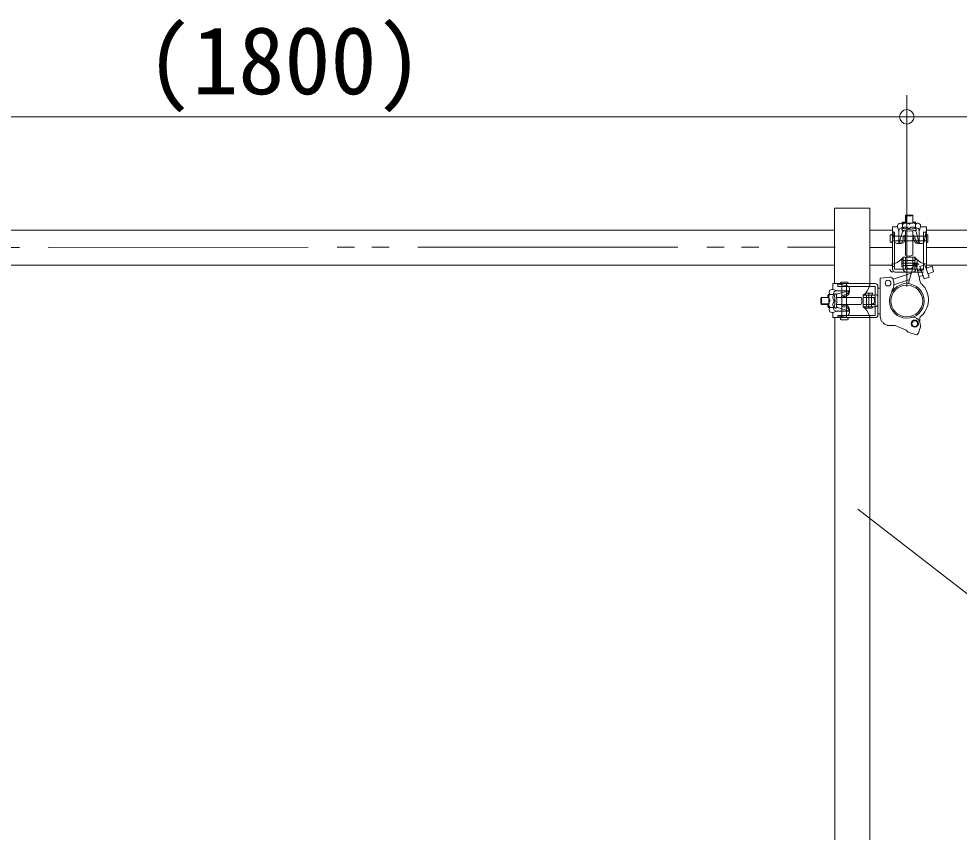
# Model space of a CAD drawing. Units: millimetres, scale not verified. Extents: x -10062 to 10062, y -6938 to 6938.
# Drawn here: x -6318 to -5015, y 4136 to 5262 of the extents above; entities that cross this region are included whole.
import ezdxf
from ezdxf.enums import TextEntityAlignment as Align

# ---------------------------------------------------------------- set-up
doc = ezdxf.new("R2010")
doc.units = ezdxf.units.MM
doc.header["$LTSCALE"] = 40
doc.header["$PDMODE"] = 32
doc.header["$PDSIZE"] = 20
doc.linetypes.add('DOUBLE_CHAIN2', pattern=[12.8, 9, -1, 0.6, -0.6, 0.6, -1])
for name, color, linetype, lineweight in [('1-2_dim', 7, 'Continuous', 9), ('1-9_ｸﾗﾝﾌﾟ', 1, 'Continuous', 9), ('1-B_仮囲い', 7, 'Continuous', 9), ('1-C_図面枠', 7, 'Continuous', 9)]:
    doc.layers.add(name, color=color, linetype=linetype, lineweight=lineweight)
doc.styles.add('ＭＳ ゴシック', font='')
doc.styles.get('ＭＳ ゴシック').set_extended_font_data('MS Gothic')

msp = doc.modelspace()

# ---------------------------------------------------------------- linework, layer by layer
at = {"layer": '1-2_dim'}
for p, q in [((-5088.01, 4891.57), (-5088.01, 5156.58)), ((-5088.01, 4891.57), (-5088.01, 5156.58)), ((-5088.01, 5126.58), (-6888.01, 5126.58)), ((-6788.01, 5126.58), (-5188.01, 5126.58)), ((-3288.01, 5126.58), (-5088.01, 5126.58))]:
    msp.add_line(p, q, dxfattribs=at)
msp.add_point((-5088.01, 5126.58), dxfattribs=at)
at = {"layer": '1-9_ｸﾗﾝﾌﾟ'}
for p, q in [((-5089.88, 4980.18), (-5089.88, 4990.08)), ((-5088.88, 4989.78), (-5088.88, 4980.08)), ((-5079.88, 4980.18), (-5079.88, 4990.08)), ((-5079.88, 4989.78), (-5079.88, 4980.08)), ((-5093.88, 4971.78), (-5093.88, 4980.18)), ((-5075.88, 4971.78), (-5075.88, 4980.18)), ((-5110.88, 4953.58), (-5110.88, 4962.58)), ((-5107.88, 4970.18), (-5104.88, 4953.68)), ((-5107.88, 4967.08), (-5104.88, 4967.08)), ((-5104.88, 4952.48), (-5104.88, 4967.08)), ((-5100.88, 4974.18), (-5098.88, 4968.08)), ((-5098.88, 4951.08), (-5098.88, 4968.08)), ((-5098.88, 4951.08), (-5093.88, 4967.38)), ((-5094.88, 4970.98), (-5094.88, 4969.98)), ((-5089.88, 4935.08), (-5089.88, 4968.48)), ((-5079.88, 4935.08), (-5079.88, 4968.48)), ((-5074.88, 4970.98), (-5074.88, 4969.98)), ((-5070.88, 4951.08), (-5074.88, 4967.38)), ((-5068.88, 4974.18), (-5070.88, 4968.08)), ((-5070.88, 4951.08), (-5070.88, 4968.08)), ((-5068.88, 4974.18), (-5060.88, 4974.18)), ((-5064.88, 4967.08), (-5060.88, 4967.08)), ((-5064.88, 4952.48), (-5064.88, 4967.08)), ((-5060.88, 4970.18), (-5063.88, 4953.68)), ((-5060.88, 4915.58), (-5060.88, 4974.18)), ((-5058.88, 4953.58), (-5058.88, 4962.58)), ((-5107.88, 4961.38), (-5060.88, 4961.38)), ((-5107.88, 4954.88), (-5060.88, 4954.88)), ((-5104.88, 4923.58), (-5104.88, 4952.48)), ((-5095.88, 4951.08), (-5101.88, 4951.08)), ((-5092.88, 4959.48), (-5092.88, 4957.48)), ((-5090.88, 4959.48), (-5090.88, 4956.28)), ((-5078.88, 4959.48), (-5078.88, 4956.28)), ((-5076.88, 4959.48), (-5076.88, 4957.48)), ((-5072.88, 4951.08), (-5066.88, 4951.08)), ((-5064.88, 4923.58), (-5064.88, 4952.48)), ((-5104.88, 4915.58), (-5104.88, 4923.58)), ((-5094.88, 4919.88), (-5094.88, 4928.38)), ((-5094.88, 4924.08), (-5073.88, 4924.08)), ((-5092.88, 4932.08), (-5092.88, 4915.58)), ((-5092.88, 4932.08), (-5089.88, 4932.08)), ((-5092.88, 4927.58), (-5076.88, 4927.58)), ((-5089.88, 4932.08), (-5089.88, 4915.58)), ((-5088.88, 4932.08), (-5079.88, 4932.08)), ((-5079.88, 4932.08), (-5079.88, 4915.58)), ((-5079.88, 4932.08), (-5076.88, 4932.08)), ((-5076.88, 4932.08), (-5076.88, 4915.58)), ((-5073.88, 4919.88), (-5073.88, 4928.38)), ((-5113.01, 4921.67), (-5106.01, 4919.37)), ((-5104.38, 4911.58), (-5064.88, 4911.58)), ((-5092.88, 4920.58), (-5076.88, 4920.58)), ((-5085.88, 4916.18), (-5082.88, 4916.18)), ((-5085.01, 4898.07), (-5079.01, 4918.67)), ((-5079.01, 4921.07), (-5078.01, 4922.27)), ((-5079.01, 4918.67), (-5079.01, 4921.07)), ((-5075.38, 4921.07), (-5074.38, 4922.27)), ((-5075.38, 4918.67), (-5075.38, 4921.07)), ((-5075.01, 4921.77), (-5071.01, 4904.57)), ((-5068.01, 4914.87), (-5073.01, 4913.17)), ((-5064.38, 4914.87), (-5069.38, 4913.17)), ((-5063.01, 4921.67), (-5057.01, 4904.57)), ((-5053.01, 4919.67), (-5061.01, 4917.07)), ((-5170.01, 4897.57), (-5179.01, 4897.57)), ((-5125.01, 4849.47), (-5125.01, 4902.17)), ((-5124.06, 4903.31), (-5112.06, 4904.61)), ((-5082.01, 4910.27), (-5107.01, 4901.97)), ((-5085.01, 4900.67), (-5106.01, 4893.77)), ((-5085.01, 4895.67), (-5085.01, 4898.07)), ((-5065.01, 4906.97), (-5071.01, 4905.27)), ((-5071.01, 4904.57), (-5070.01, 4899.47)), ((-5070.01, 4899.47), (-5069.01, 4896.97)), ((-5057.01, 4904.57), (-5064.01, 4902.37)), ((-5132.01, 4895.57), (-5190.61, 4895.57)), ((-5190.61, 4887.57), (-5190.61, 4895.57)), ((-5190.61, 4887.57), (-5184.51, 4885.57)), ((-5186.61, 4895.57), (-5170.11, 4892.57)), ((-5167.51, 4885.57), (-5184.51, 4885.57)), ((-5167.51, 4885.57), (-5183.81, 4881.57)), ((-5183.51, 4891.57), (-5183.51, 4895.57)), ((-5168.91, 4891.57), (-5183.51, 4891.57)), ((-5177.81, 4848.57), (-5177.81, 4895.57)), ((-5171.31, 4848.57), (-5171.31, 4895.57)), ((-5140.01, 4891.57), (-5168.91, 4891.57)), ((-5167.51, 4883.57), (-5167.51, 4889.57)), ((-5128.01, 4852.07), (-5128.01, 4891.57)), ((-5125.01, 4889.27), (-5128.01, 4889.27)), ((-5125.01, 4889.27), (-5128.01, 4889.27)), ((-5069.01, 4896.97), (-5068.01, 4894.87)), ((-5196.61, 4876.57), (-5206.51, 4876.57)), ((-5206.21, 4876.57), (-5196.51, 4876.57)), ((-5188.21, 4880.57), (-5196.61, 4880.57)), ((-5187.41, 4881.57), (-5186.41, 4881.57)), ((-5151.51, 4876.57), (-5184.91, 4876.57)), ((-5175.91, 4879.57), (-5173.91, 4879.57)), ((-5175.91, 4877.57), (-5172.71, 4877.57)), ((-5148.51, 4879.57), (-5132.01, 4879.57)), ((-5148.51, 4876.57), (-5148.51, 4879.57)), ((-5148.51, 4876.57), (-5132.01, 4876.57)), ((-5148.51, 4867.57), (-5148.51, 4876.57)), ((-5136.31, 4882.57), (-5144.81, 4882.57)), ((-5144.01, 4863.57), (-5144.01, 4879.57)), ((-5140.51, 4861.57), (-5140.51, 4882.57)), ((-5137.01, 4863.57), (-5137.01, 4879.57)), ((-5132.61, 4870.57), (-5132.61, 4873.57)), ((-5196.61, 4866.57), (-5206.51, 4866.57)), ((-5206.21, 4867.57), (-5196.51, 4867.57)), ((-5188.21, 4862.57), (-5196.61, 4862.57)), ((-5187.41, 4861.57), (-5186.41, 4861.57)), ((-5151.51, 4866.57), (-5184.91, 4866.57)), ((-5167.51, 4857.57), (-5183.81, 4862.57)), ((-5175.91, 4865.57), (-5172.71, 4865.57)), ((-5175.91, 4863.57), (-5173.91, 4863.57)), ((-5167.51, 4860.57), (-5167.51, 4854.57)), ((-5148.51, 4866.57), (-5132.01, 4866.57)), ((-5148.51, 4863.57), (-5148.51, 4866.57)), ((-5148.51, 4863.57), (-5132.01, 4863.57)), ((-5136.31, 4861.57), (-5144.81, 4861.57)), ((-5190.61, 4855.57), (-5184.51, 4857.57)), ((-5186.61, 4848.57), (-5170.11, 4851.57)), ((-5167.51, 4857.57), (-5184.51, 4857.57)), ((-5183.51, 4848.57), (-5183.51, 4851.57)), ((-5168.91, 4851.57), (-5183.51, 4851.57)), ((-5170.01, 4845.57), (-5179.01, 4845.57)), ((-5140.01, 4851.57), (-5168.91, 4851.57)), ((-5132.01, 4851.57), (-5140.01, 4851.57)), ((-5125.01, 4853.87), (-5128.01, 4853.87)), ((-5125.01, 4853.87), (-5128.01, 4853.87)), ((-5123.01, 4842.97), (-5125.01, 4849.47)), ((-5123.01, 4842.97), (-5125.01, 4849.47)), ((-5086.01, 4828.47), (-5089.01, 4831.27)), ((-5076.01, 4825.07), (-5086.01, 4828.47)), ((-5074.01, 4824.57), (-5076.01, 4825.07))]:
    msp.add_line(p, q, dxfattribs=at)
for points in [[(-5107.88, 4915.58), (-5107.88, 4974.18), (-5100.88, 4974.18)], [(-5104.88, 4915.58), (-5064.88, 4915.58), (-5064.88, 4923.58)], [(-5063.01, 4921.67), (-5070.01, 4919.37), (-5064.01, 4902.37)], [(-5053.01, 4919.67), (-5051.01, 4911.77), (-5059.01, 4909.17)], [(-5132.01, 4851.57), (-5132.01, 4891.57), (-5140.01, 4891.57)], [(-5132.01, 4848.57), (-5190.61, 4848.57), (-5190.61, 4855.57)], [(-5089.01, 4831.27), (-5104.01, 4837.57), (-5115.01, 4837.67)], [(-5074.01, 4824.57), (-5073.01, 4825.47), (-5072.01, 4826.97), (-5070.01, 4833.37)]]:
    msp.add_lwpolyline(points, dxfattribs=at)
for centre, radius in [((-5114.01, 4896.37), 4), ((-5088.01, 4871.57), 24), ((-5088.01, 4871.57), 24), ((-5077.01, 4840.17), 5), ((-5077.01, 4840.17), 4)]:
    msp.add_circle(centre, radius, dxfattribs=at)
for centre, radius, start, end in [((-5096.88, 4975.28), 4, 36.195, 195.529), ((-5088.88, 4972.88), 7, 46.511, 133.489), ((-5084.88, 5000.38), 21, 256.103, 283.897), ((-5079.88, 4972.88), 7, 46.511, 133.489), ((-5072.88, 4975.28), 4, 344.471, 143.805), ((-5109.88, 4962.58), 1, 0, 180), ((-5094.88, 4969.08), 4, 71.179, 194.571), ((-5093.88, 4970.98), 1, 90, 180), ((-5093.88, 4969.98), 1, 180, 270), ((-5089.88, 4967.98), 6, 28.583, 137.521), ((-5091.88, 4966.88), 2, 90, 165), ((-5084.88, 5007.98), 37, 256.058, 283.942), ((-5084.88, 5005.48), 37, 256.058, 283.942), ((-5079.88, 4967.98), 6, 42.479, 151.417), ((-5076.88, 4966.88), 2, 15, 90), ((-5074.88, 4969.08), 4, 345.429, 108.821), ((-5075.88, 4970.98), 1, 0, 90), ((-5075.88, 4969.98), 1, 270, 0), ((-5059.88, 4962.58), 1, 0, 180), ((-5109.88, 4953.58), 1, 180, 0), ((-5101.88, 4954.28), 3, 190.384, 270), ((-5098.88, 4957.48), 6, 270, 0), ((-5095.88, 4956.28), 5, 270, 0), ((-5089.88, 4959.48), 3, 90, 180), ((-5089.88, 4959.48), 1, 90, 180), ((-5079.88, 4959.48), 3, 0, 90), ((-5079.88, 4959.48), 1, 0, 90), ((-5072.88, 4956.28), 5, 180, 270), ((-5069.88, 4957.48), 6, 180, 270), ((-5066.88, 4954.28), 3, 270, 349.616), ((-5059.88, 4953.58), 1, 180, 0), ((-5106.88, 4924.58), 2, 210.51, 329.49), ((-5113.88, 4948.88), 27, 290.106, 321.428), ((-5093.88, 4928.38), 1, 0, 180), ((-5084.88, 4944.78), 11, 242.604, 297.396), ((-5055.88, 4948.88), 27, 218.572, 249.894), ((-5074.88, 4928.38), 1, 0, 180), ((-5062.88, 4924.58), 2, 210.51, 329.49), ((-5107.51, 4915.58), 4, 180, 270), ((-5103.88, 4915.58), 4, 180, 270), ((-5093.88, 4919.88), 1, 180, 0), ((-5088.88, 4915.58), 4, 180, 270), ((-5085.88, 4919.38), 3, 180, 270), ((-5082.88, 4919.38), 3, 270, 0), ((-5079.88, 4915.58), 4, 270, 0), ((-5077.01, 4921.27), 2, 21.731, 135.115), ((-5074.88, 4919.88), 1, 180, 0), ((-5073.38, 4921.27), 2, 21.731, 135.115), ((-5179.01, 4896.57), 1, 90, 270), ((-5170.01, 4896.57), 1, 270, 90), ((-5124.02, 4902.31), 1, 92.236, 187.807), ((-5111.62, 4899.62), 5, 15.541, 95.066), ((-5122.82, 4895.25), 17, 338.233, 19.633), ((-5191.71, 4883.57), 4, 74.471, 233.805), ((-5185.51, 4881.57), 4, 75.429, 198.821), ((-5173.91, 4886.57), 6, 270, 0), ((-5170.71, 4889.57), 3, 0, 79.616), ((-5165.31, 4900.57), 27, 308.572, 339.894), ((-5141.01, 4893.57), 2, 300.51, 59.49), ((-5132.01, 4891.57), 4, 0, 90), ((-5097.39, 4881.8), 12, 143.446, 166.626), ((-5088.01, 4873.17), 30, 307.54, 46.918), ((-5216.81, 4871.57), 21, 346.103, 13.897), ((-5189.31, 4876.57), 7, 136.511, 223.489), ((-5189.31, 4867.57), 7, 136.511, 223.489), ((-5184.41, 4876.57), 6, 132.479, 241.417), ((-5184.41, 4866.57), 6, 118.583, 227.521), ((-5224.41, 4871.57), 37, 346.058, 13.942), ((-5187.41, 4880.57), 1, 90, 180), ((-5186.41, 4880.57), 1, 0, 90), ((-5221.91, 4871.57), 37, 346.058, 13.942), ((-5183.31, 4879.57), 2, 105, 180), ((-5175.91, 4876.57), 3, 90, 180), ((-5175.91, 4876.57), 1, 90, 180), ((-5172.71, 4883.57), 5, 270, 0), ((-5161.21, 4871.57), 11, 332.604, 27.396), ((-5144.81, 4881.57), 1, 90, 270), ((-5136.31, 4881.57), 1, 270, 90), ((-5135.81, 4873.57), 3, 0, 90), ((-5132.01, 4876.57), 4, 0, 90), ((-5191.71, 4859.57), 4, 126.195, 285.529), ((-5185.51, 4861.57), 4, 161.179, 284.571), ((-5187.41, 4862.57), 1, 180, 270), ((-5186.41, 4862.57), 1, 270, 0), ((-5183.31, 4864.57), 2, 180, 255), ((-5175.91, 4866.57), 3, 180, 270), ((-5175.91, 4866.57), 1, 180, 270), ((-5173.91, 4857.57), 6, 0, 90), ((-5172.71, 4860.57), 5, 0, 90), ((-5165.31, 4842.57), 27, 20.106, 51.428), ((-5144.81, 4862.57), 1, 90, 270), ((-5136.31, 4862.57), 1, 270, 90), ((-5135.81, 4870.57), 3, 270, 0), ((-5132.01, 4867.57), 4, 270, 0), ((-5179.01, 4846.57), 1, 90, 270), ((-5170.71, 4854.57), 3, 280.384, 0), ((-5170.01, 4846.57), 1, 270, 90), ((-5141.01, 4849.57), 2, 300.51, 59.49), ((-5132.01, 4852.57), 4, 270, 0), ((-5079.01, 4840.17), 9, 45.443, 101.661), ((-5083.01, 4837.37), 14, 342.968, 41.535), ((-5053.01, 4845.57), 17, 166.304, 186.801), ((-5115.01, 4845.17), 7, 197.072, 270.824), ((-5115.01, 4845.17), 7, 197.072, 270.824)]:
    msp.add_arc(centre, radius, start, end, dxfattribs=at)
for centre, major_axis in [((-5084.88, 4990.08), (-5, 0)), ((-5206.51, 4871.57), (0, -5))]:
    msp.add_ellipse(centre, major_axis=major_axis, ratio=0.1218, dxfattribs=at)
for centre, major_axis in [((-5084.88, 4980.18), (-9, 0)), ((-5196.61, 4871.57), (0, -9))]:
    msp.add_ellipse(centre, major_axis=major_axis, ratio=0.1021, start_param=5.3014195, end_param=10.4065432, dxfattribs=at)
at = {"layer": '1-B_仮囲い'}
for p, q in [((-5188.04, 5000.27), (-5139.44, 5000.27)), ((-5188.04, 5000.27), (-5188.04, 4895.57)), ((-5139.44, 5000.27), (-5139.44, 4895.57)), ((-6789.58, 4969.69), (-5188.04, 4969.69)), ((-5139.44, 4969.69), (-5107.88, 4969.69)), ((-5060.88, 4969.79), (-3307.88, 4969.79)), ((-6789.58, 4921.22), (-5188.04, 4921.22)), ((-5139.44, 4921.15), (-5107.88, 4921.15)), ((-5060.88, 4921.22), (-3313.74, 4921.22)), ((-5187.88, 4848.57), (-5187.88, 3609.64)), ((-5139.28, 4848.57), (-5139.28, 3609.64))]:
    msp.add_line(p, q, dxfattribs=at)
at = {"layer": '1-B_仮囲い', "linetype": 'DOUBLE_CHAIN2'}
for p, q in [((-6789.09, 4945.61), (-5187.4, 4946.32)), ((-5138.8, 4945.61), (-5107.88, 4945.61)), ((-5060.88, 4945.61), (-3307.88, 4945.61))]:
    msp.add_line(p, q, dxfattribs=at)
at = {"layer": '1-B_仮囲い'}
msp.add_circle((-5088.01, 4871.57), 22, dxfattribs=at)
at = {"layer": '1-C_図面枠'}
msp.add_line((-5155.78, 4583), (-4867.73, 4359.92), dxfattribs=at)

# ---------------------------------------------------------------- texts
at = {"layer": '1-2_dim', "color": 2, "style": 'ＭＳ ゴシック'}
msp.add_text('(1800)', height=93.84, dxfattribs=at).set_placement((-6141.61, 5129.78), align=Align.BOTTOM_LEFT)

doc.saveas('drawing.dxf')
